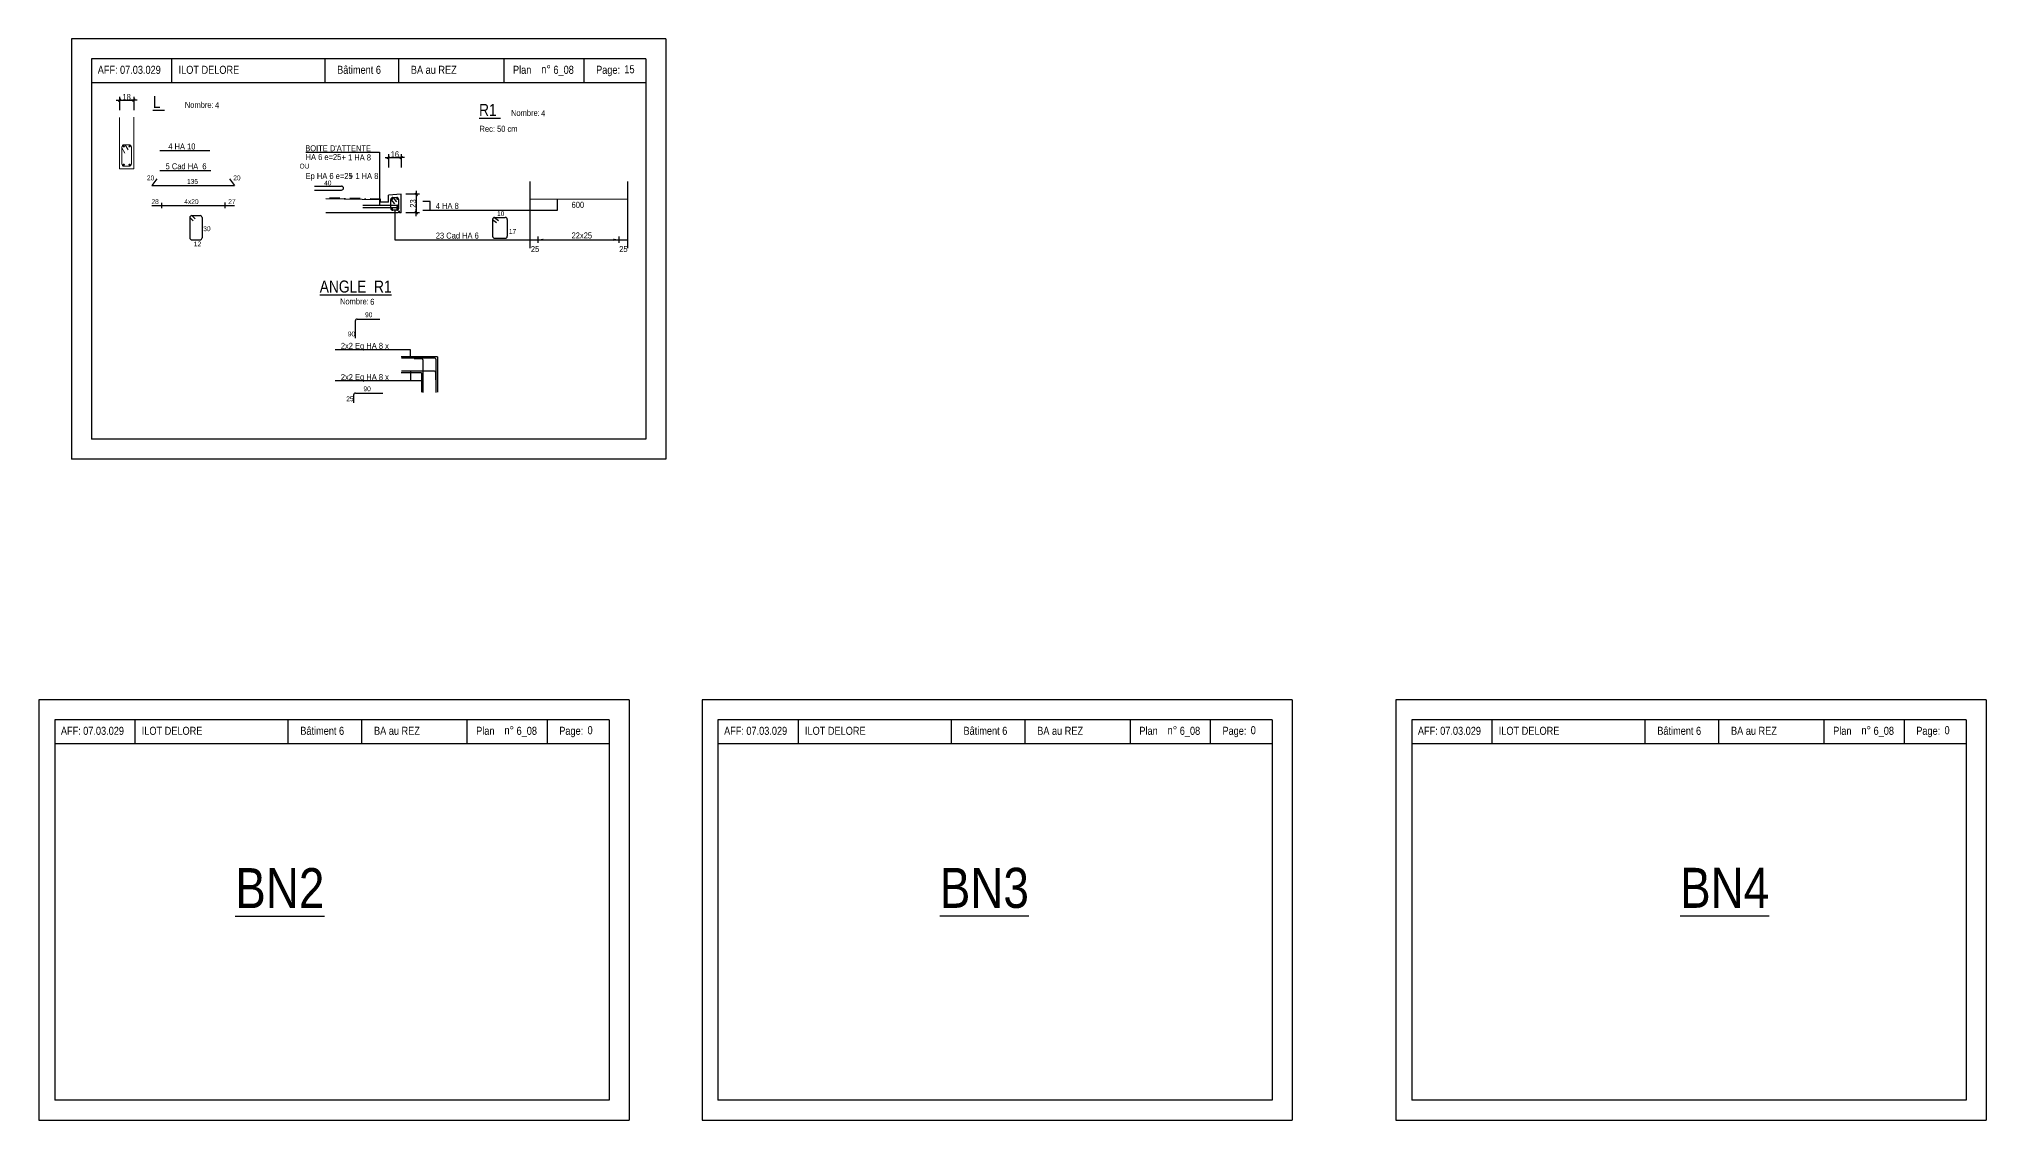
# Model space of a CAD drawing. Header units: metres. Extents: x -9927 to 45032, y -190416 to 12166.
# Drawn here: x 2205 to 7071, y -71603 to -68901 of the extents above; entities that cross this region are included whole.
import ezdxf
from ezdxf.enums import TextEntityAlignment as Align

# ---------------------------------------------------------------- set-up
doc = ezdxf.new("R2010")
doc.units = ezdxf.units.M
doc.header["$PDMODE"] = 65
doc.linetypes.add('AXES', pattern=[50.8, 31.75, -6.35, 6.35, -6.35])
doc.linetypes.add('TIRETPT2', pattern=[12.7, 6.35, -3.175, 0, -3.175])
for name, color, linetype in [('01_cote_gen', 4, 'Continuous'), ('01_fenetres', 171, 'Continuous'), ('01_linteaux', 3, 'Continuous'), ('01_murs_coup', 5, 'Continuous'), ('01_sem', 42, 'Continuous'), ('01_texte', 230, 'Continuous'), ('01_tram_axes', 10, 'AXES'), ('AA_COTES', 2, 'Continuous')]:
    doc.layers.add(name, color=color, linetype=linetype)
doc.styles.add('STYLE2', font='ARIALN.TTF')
doc.dimstyles.new('JB25', dxfattribs={"dimscale": 0.1, "dimtxt": 150, "dimasz": 17, "dimexe": 0.1, "dimexo": 0.1, "dimgap": 0.09, "dimtad": 1, "dimdec": 1, "dimlfac": 0.5, "dimdsep": 46, "dimtxsty": 'STYLE2', "dimblk1": 'BOND_G', "dimblk2": 'BOND_D', "dimsah": 1, "dimcen": 1.5, "dimdle": 0.01, "dimse1": 1, "dimse2": 1, "dimclrd": 4, "dimclre": 2, "dimclrt": 5, "dimadec": 0, "dimazin": 0, "dimtfac": 2.333333, "dimtdec": 1, "dimtix": 1, "dimtmove": 2, "dimatfit": 3, "dimldrblk": 'BOND_G', "dimfxl": 1, "dimtolj": 1, "dimtzin": 0, "dimarcsym": 0})

# ---------------------------------------------------------------- blocks, each defined once
blk = doc.blocks.new('BOND_G')
at = {"layer": 'AA_COTES', "color": 0}
for p, q in [((5, 0), (-5, 0)), ((1.8, 1.8), (-1.8, -1.8)), ((0, -5), (0, 15))]:
    blk.add_line(p, q, dxfattribs=at)
blk = doc.blocks.new('BOND_D')
at = {"layer": 'AA_COTES', "color": 0}
for p, q in [((5, 0), (-5, 0)), ((-1.8, -1.8), (1.8, 1.8)), ((0, 5), (0, -15))]:
    blk.add_line(p, q, dxfattribs=at)
blk = doc.blocks.new('*D693')
at = {"layer": '01_cote_gen', "color": 4, "lineweight": -2, "transparency": 16777216}
blk.add_line((2408.4, -69053.9), (2441, -69053.9), dxfattribs=at)
at = {"layer": 'DEFPOINTS', "color": 0, "lineweight": 0, "transparency": 16777216}
for p in [(2442.7, -69053.9), (2406.7, -69097.4), (2442.7, -69096.9)]:
    blk.add_point(p, dxfattribs=at)
at = {"layer": '01_cote_gen', "color": 4, "lineweight": -2, "transparency": 16777216, "xscale": 1.7, "yscale": 1.7, "zscale": 1.7, "rotation": 180}
blk.add_blockref('BOND_G', (2406.7, -69053.9), dxfattribs=at)
at = {"layer": '01_cote_gen', "color": 4, "lineweight": -2, "transparency": 16777216, "xscale": 1.7, "yscale": 1.7, "zscale": 1.7}
blk.add_blockref('BOND_D', (2442.7, -69053.9), dxfattribs=at)
at = {"layer": '01_cote_gen', "color": 5, "transparency": 16777216, "insert": (2424.7, -69046.3), "char_height": 15, "attachment_point": 5, "style": 'STYLE2'}
blk.add_mtext('\\A1;18', dxfattribs=at)
blk = doc.blocks.new('*D694')
at = {"layer": '01_cote_gen', "color": 4, "linetype": 'Continuous', "lineweight": -2, "transparency": 16777216}
blk.add_line((3080.5, -69197.3), (3109.1, -69197.3), dxfattribs=at)
at = {"layer": 'DEFPOINTS', "color": 0, "linetype": 'Continuous', "lineweight": 0, "transparency": 16777216}
for p in [(3110.8, -69197.3), (3078.8, -69291.4), (3110.8, -69289.4)]:
    blk.add_point(p, dxfattribs=at)
at = {"layer": '01_cote_gen', "color": 4, "linetype": 'Continuous', "lineweight": -2, "transparency": 16777216, "xscale": 1.7, "yscale": 1.7, "zscale": 1.7, "rotation": 180}
blk.add_blockref('BOND_G', (3078.8, -69197.3), dxfattribs=at)
at = {"layer": '01_cote_gen', "color": 4, "linetype": 'Continuous', "lineweight": -2, "transparency": 16777216, "xscale": 1.7, "yscale": 1.7, "zscale": 1.7}
blk.add_blockref('BOND_D', (3110.8, -69197.3), dxfattribs=at)
at = {"layer": '01_cote_gen', "color": 5, "linetype": 'Continuous', "lineweight": 0, "transparency": 16777216, "insert": (3094.8, -69189.7), "char_height": 15, "attachment_point": 5, "style": 'STYLE2'}
blk.add_mtext('\\A1;16', dxfattribs=at)
blk = doc.blocks.new('*D695')
at = {"layer": '01_cote_gen', "color": 4, "linetype": 'Continuous', "lineweight": -2, "transparency": 16777216}
blk.add_line((3148, -69291.1), (3148, -69333.7), dxfattribs=at)
at = {"layer": 'DEFPOINTS', "color": 0, "linetype": 'Continuous', "lineweight": 0, "transparency": 16777216}
for p in [(3110.8, -69289.4), (3110.8, -69335.4), (3148, -69335.4)]:
    blk.add_point(p, dxfattribs=at)
at = {"layer": '01_cote_gen', "color": 4, "linetype": 'Continuous', "lineweight": -2, "transparency": 16777216, "xscale": 1.7, "yscale": 1.7, "zscale": 1.7}
for name, p, rotation in [('BOND_G', (3148, -69289.4), 90), ('BOND_D', (3148, -69335.4), 270)]:
    blk.add_blockref(name, p, dxfattribs=dict(at, rotation=rotation))
at = {"layer": '01_cote_gen', "color": 5, "linetype": 'Continuous', "lineweight": 0, "transparency": 16777216, "insert": (3140.3, -69312.4), "char_height": 15, "attachment_point": 5, "rotation": 90, "style": 'STYLE2'}
blk.add_mtext('\\A1;23', dxfattribs=at)

msp = doc.modelspace()

# ---------------------------------------------------------------- linework, layer by layer
at = {"layer": '01_fenetres', "ltscale": 30}
for p, q in [((2337.12, -68951.09), (2337.12, -69901.09)), ((2337.12, -68951.09), (2337.12, -69901.09)), ((2337.12, -68951.09), (2337.12, -69901.09)), ((3722.12, -68951.09), (2337.12, -68951.09)), ((2537.12, -68951.09), (2537.12, -69011.09)), ((2919.62, -68951.09), (2919.62, -69011.09)), ((3103.88, -68951.09), (3103.88, -69011.09)), ((3367.99, -69011.09), (3367.99, -68951.09)), ((3567.99, -69011.09), (3567.99, -68951.09)), ((3722.12, -68951.09), (3722.12, -69901.09)), ((3722.12, -69011.09), (2337.12, -69011.09)), ((3722.12, -69901.09), (2337.12, -69901.09)), ((2245.09, -70603.08), (2245.09, -71553.08)), ((3630.09, -70603.08), (2245.09, -70603.08)), ((2445.09, -70603.08), (2445.09, -70663.08)), ((2827.59, -70603.08), (2827.59, -70663.08)), ((3011.85, -70603.08), (3011.85, -70663.08)), ((3275.96, -70663.08), (3275.96, -70603.08)), ((3475.96, -70663.08), (3475.96, -70603.08)), ((3630.09, -70603.08), (3630.09, -71553.08)), ((3902.3, -70603.08), (3902.3, -71553.08)), ((5287.3, -70603.08), (3902.3, -70603.08)), ((4102.3, -70603.08), (4102.3, -70663.08)), ((4484.8, -70603.08), (4484.8, -70663.08)), ((4669.06, -70603.08), (4669.06, -70663.08)), ((4933.17, -70663.08), (4933.17, -70603.08)), ((5133.17, -70663.08), (5133.17, -70603.08)), ((5287.3, -70603.08), (5287.3, -71553.08)), ((5635.99, -70603.08), (5635.99, -71553.08)), ((7020.99, -70603.08), (5635.99, -70603.08)), ((5835.99, -70603.08), (5835.99, -70663.08)), ((6218.49, -70603.08), (6218.49, -70663.08)), ((6402.75, -70603.08), (6402.75, -70663.08)), ((6666.86, -70663.08), (6666.86, -70603.08)), ((6866.86, -70663.08), (6866.86, -70603.08)), ((7020.99, -70603.08), (7020.99, -71553.08)), ((3630.09, -70663.08), (2245.09, -70663.08)), ((5287.3, -70663.08), (3902.3, -70663.08)), ((7020.99, -70663.08), (5635.99, -70663.08)), ((3630.09, -71553.08), (2245.09, -71553.08)), ((5287.3, -71553.08), (3902.3, -71553.08)), ((7020.99, -71553.08), (5635.99, -71553.08))]:
    msp.add_line(p, q, dxfattribs=at)
at = {"layer": '01_linteaux', "linetype": 'ByBlock', "lineweight": 18}
for p, q in [((2406.69, -69097.4), (2406.69, -69225.47)), ((2442.69, -69096.88), (2442.69, -69225.47)), ((2412.69, -69171.47), (2412.69, -69213.47)), ((2412.69, -69173.63), (2419.92, -69186.62)), ((2418.69, -69165.47), (2430.69, -69165.47)), ((2421.08, -69165.47), (2428.32, -69178.45)), ((2436.69, -69171.47), (2436.69, -69213.47)), ((2406.69, -69225.47), (2428.69, -69225.47)), ((2418.69, -69219.47), (2430.69, -69219.47)), ((2428.69, -69225.47), (2442.69, -69225.47)), ((2428.69, -69225.47), (2428.69, -69225.47))]:
    msp.add_line(p, q, dxfattribs=at)
at = {"layer": '01_linteaux', "linetype": 'Continuous'}
for p, q in [((2894.05, -69269.01), (2961.63, -69269.01)), ((2894.05, -69279.01), (2961.63, -69279.01)), ((2487.43, -69317.59), (2693.89, -69317.59)), ((2511.44, -69310.88), (2511.44, -69324.29)), ((2670.18, -69310.22), (2670.18, -69324.17)), ((3084.77, -69324.37), (3084.77, -69302.37)), ((3084.77, -69302.37), (3094.07, -69312.83)), ((3089.77, -69297.37), (3099.77, -69297.37)), ((3089.77, -69297.37), (3099.07, -69307.83)), ((3099.77, -69329.37), (3089.77, -69329.37)), ((3104.77, -69324.37), (3104.77, -69302.37)), ((2582.5, -69347.63), (2582.5, -69398.16)), ((2582.5, -69347.63), (2590.9, -69355.96)), ((2587.5, -69342.63), (2608.12, -69342.63)), ((2587.5, -69342.63), (2595.9, -69350.96)), ((2613.12, -69347.63), (2613.12, -69398.16)), ((3338.9, -69352.18), (3338.9, -69394.16)), ((3338.9, -69352.18), (3348.84, -69359.51)), ((3343.9, -69347.18), (3370.79, -69347.18)), ((3343.9, -69347.18), (3353.84, -69354.51)), ((3375.79, -69352.18), (3375.79, -69394.16)), ((2587.5, -69403.16), (2608.12, -69403.16)), ((2613.12, -69396.13), (2613.12, -69398.16)), ((3343.9, -69399.16), (3370.79, -69399.16)), ((2995.91, -69606.14), (2995.91, -69648.67)), ((3000.91, -69601.14), (3057.5, -69601.14)), ((3133.7, -69677.74), (2945.7, -69677.74)), ((3201.42, -69695.53), (3110.7, -69695.53)), ((3195.17, -69699.28), (3111.42, -69699.28)), ((3133.7, -69699.28), (3133.7, -69677.74)), ((3162.67, -69700.47), (3143.46, -69700.47)), ((3165.17, -69702.97), (3165.17, -69785.03)), ((3197.67, -69701.78), (3197.67, -69784.93)), ((3201.42, -69695.53), (3201.42, -69783.54)), ((3165.17, -69755.74), (2945.7, -69755.74)), ((3161.42, -69735.53), (3110.7, -69735.53)), ((3193.97, -69731.78), (3111.42, -69731.78)), ((3133.7, -69731.78), (3133.7, -69755.74)), ((3161.42, -69735.53), (3161.42, -69783.54)), ((3196.47, -69734.28), (3196.47, -69753.48)), ((2991.91, -69791.14), (2991.91, -69810.67)), ((2996.91, -69786.14), (3064.5, -69786.14))]:
    msp.add_line(p, q, dxfattribs=at)
at = {"layer": '01_linteaux', "ltscale": 0.5}
for p, q in [((3015.03, -69316.28), (3100.47, -69316.28)), ((3100.47, -69322.89), (3015.03, -69322.89)), ((3103.47, -69319.28), (3103.47, -69319.89))]:
    msp.add_line(p, q, dxfattribs=at)
at = {"layer": '01_linteaux', "linetype": 'Continuous', "const_width": 2.5, "flags": 128}
for points in [[(3086.63, -69301.04, 1), (3089.13, -69301.04, 1)], [(3086.63, -69325.33, 1), (3089.13, -69325.33, 1)], [(3099.8, -69301.04, 1), (3102.3, -69301.04, 1)], [(3099.8, -69325.33, 1), (3102.3, -69325.33, 1)]]:
    msp.add_lwpolyline(points, format="xyb", close=True, dxfattribs=at)
at = {"layer": '01_linteaux', "ltscale": 0.5, "const_width": 2, "flags": 128}
msp.add_lwpolyline([(3099.18, -69319.01, 1), (3101.18, -69319.01, 1)], format="xyb", close=True, dxfattribs=at)
at = {"layer": '01_linteaux', "linetype": 'ByBlock', "lineweight": 18}
for centre, start, end in [((2418.69, -69171.47), 90, 180), ((2430.69, -69171.47), 0, 90), ((2418.69, -69213.47), 180, 270), ((2430.69, -69213.47), 270, 0)]:
    msp.add_arc(centre, 6, start, end, dxfattribs=at)
at = {"layer": '01_linteaux', "linetype": 'Continuous'}
for centre, radius, start, end in [((2961.63, -69274.01), 5, 0, 90), ((2961.63, -69274.01), 5, 270, 0), ((3089.77, -69302.37), 5, 90, 180), ((3089.77, -69324.37), 5, 180, 270), ((3099.77, -69302.37), 5, 0, 90), ((3099.77, -69324.37), 5, 270, 0), ((2587.5, -69347.63), 5, 90, 180), ((2608.12, -69347.63), 5, 0, 90), ((3343.9, -69352.18), 5, 90, 180), ((3370.79, -69352.18), 5, 0, 90), ((2587.5, -69398.16), 5, 180, 270), ((2608.12, -69398.16), 5, 270, 0), ((3343.9, -69394.16), 5, 180, 270), ((3370.79, -69394.16), 5, 270, 0), ((3000.91, -69606.14), 5, 90, 180), ((3162.67, -69702.97), 2.5, 0, 90), ((3195.17, -69701.78), 2.5, 0, 90), ((3193.97, -69734.28), 2.5, 0, 90), ((2996.91, -69791.14), 5, 90, 180)]:
    msp.add_arc(centre, radius, start, end, dxfattribs=at)
at = {"layer": '01_linteaux', "ltscale": 0.5}
for centre, start, end in [((3100.47, -69319.28), 0, 90), ((3100.47, -69319.89), 270, 0)]:
    msp.add_arc(centre, 3, start, end, dxfattribs=at)
at = {"layer": '01_murs_coup', "ltscale": 3}
for p, q in [((3058.77, -69303.37), (2922.09, -69300.46)), ((3058.77, -69308.9), (3058.77, -69303.37)), ((3078.77, -69308.9), (3058.77, -69308.9)), ((3110.77, -69289.37), (3078.77, -69291.37)), ((3078.77, -69308.9), (3078.77, -69291.37)), ((3106.77, -69335.37), (3106.77, -69331.37)), ((3110.77, -69335.37), (3110.77, -69289.37)), ((3102.77, -69335.37), (2922.09, -69335.37)), ((3110.77, -69335.37), (3106.77, -69335.37))]:
    msp.add_line(p, q, dxfattribs=at)
msp.add_arc((3106.77, -69335.37), 4, 90, 180, dxfattribs=at)
at = {"layer": '01_sem', "color": 2, "lineweight": 0, "ltscale": 7}
msp.add_line((3432.44, -69301.73), (3675.91, -69301.73), dxfattribs=at)
at = {"layer": '01_texte', "ltscale": 30}
for p, q in [((2287.12, -68901.09), (2287.12, -69951.09)), ((3772.12, -68901.09), (2287.12, -68901.09)), ((3772.12, -68901.09), (3772.12, -69951.09)), ((2507.8, -69180.28), (2632.42, -69180.28)), ((2507.8, -69230.26), (2634.64, -69230.26)), ((2499.84, -69250.5), (2487.43, -69267.05)), ((2487.43, -69267.05), (2693.89, -69267.05)), ((2681.47, -69250.5), (2693.89, -69267.05)), ((3432.44, -69257.48), (3432.44, -69424.16)), ((3675.91, -69257.48), (3675.91, -69424.16)), ((3094.77, -69329.37), (3094.77, -69403.02)), ((3183.36, -69307.37), (3164.71, -69307.37)), ((3183.36, -69307.46), (3164.71, -69307.46)), ((3165.03, -69328.83), (3501.44, -69328.83)), ((3183.36, -69328.83), (3183.36, -69307.46)), ((3501.44, -69328.83), (3501.44, -69301.73)), ((3094.77, -69403.02), (3675.91, -69403.02)), ((3452.15, -69394.96), (3452.15, -69410.6)), ((3654.82, -69394.96), (3654.82, -69410.6)), ((3772.12, -69951.09), (2287.12, -69951.09)), ((2205.5, -70553.08), (2205.5, -71603.08)), ((3680.09, -70553.08), (2205.5, -70553.08)), ((3680.09, -70553.08), (3680.09, -71603.08)), ((3862.7, -70553.08), (3862.7, -71603.08)), ((5337.3, -70553.08), (3862.7, -70553.08)), ((5337.3, -70553.08), (5337.3, -71603.08)), ((5596.4, -70553.08), (5596.4, -71603.08)), ((7070.99, -70553.08), (5596.4, -70553.08)), ((7070.99, -70553.08), (7070.99, -71603.08)), ((2205.5, -71603.08), (3680.09, -71603.08)), ((3862.7, -71603.08), (5337.3, -71603.08)), ((5596.4, -71603.08), (7070.99, -71603.08))]:
    msp.add_line(p, q, dxfattribs=at)
at = {"layer": '01_texte'}
for p, q in [((2872.17, -69183.98), (3056.28, -69183.98)), ((3056.28, -69183.98), (3056.28, -69316.28))]:
    msp.add_line(p, q, dxfattribs=at)
at = {"layer": '01_texte', "ltscale": 30, "const_width": 3, "flags": 128}
for points in [[(2418.77, -69169.39, 1), (2415.77, -69169.39, 1)], [(2430.62, -69169.39, -1), (2433.62, -69169.39, -1)], [(2418.77, -69215.54, -1), (2415.77, -69215.54, -1)], [(2430.62, -69215.54, 1), (2433.62, -69215.54, 1)]]:
    msp.add_lwpolyline(points, format="xyb", close=True, dxfattribs=at)
at = {"layer": '01_texte', "ltscale": 30}
for points in [[(3452.15, -69403.02), (3465.97, -69400.27), (3465.97, -69403.02)], [(3452.15, -69403.02), (3465.97, -69405.77), (3465.97, -69403.02)], [(3654.82, -69403.02), (3641, -69400.27), (3641, -69403.02)], [(3654.82, -69403.02), (3641, -69405.77), (3641, -69403.02)]]:
    msp.add_solid(points, dxfattribs=at)
at = {"layer": '01_tram_axes', "color": 2, "linetype": 'TIRETPT2', "ltscale": 4}
for p, q in [((3058.77, -69301.37), (2922.09, -69298.46)), ((3058.77, -69303.37), (3058.77, -69301.37))]:
    msp.add_line(p, q, dxfattribs=at)

# ---------------------------------------------------------------- texts
at = {"layer": '01_texte', "style": 'STYLE2'}
for s, height, p in [('AFF:', 20, (2352.42, -68988.24)), ('07.03.029', 20, (2408.08, -68988.24)), ('ILOT DELORE', 20, (2554.47, -68988.24)), ('Bâtiment 6', 20, (2950.57, -68988.24)), ('BA au REZ', 20, (3134.83, -68988.24)), ('Plan', 20, (3390.03, -68988.24)), ('n%%D', 20, (3460.72, -68986.8)), ('6_08', 20, (3491.06, -68988.24)), ('Page:', 20, (3597.7, -68988.24)), ('15', 20, (3668.39, -68986.8)), ('%%UL ', 30, (2490.22, -69073.36)), ('Nombre:', 15, (2570.03, -69073.36)), ('4', 15, (2645.44, -69074.37)), ('%%UR1 ', 30, (3305.25, -69093.42)), ('Nombre:', 15, (3385.06, -69093.42)), ('4', 15, (3460.47, -69094.43)), ('Rec: 50 cm', 15, (3306.37, -69133.23)), ('4 HA 10', 15, (2528.67, -69177.32)), ("BOITE D'ATTENTE", 15, (2870.95, -69181.79)), ('5 Cad HA  6', 15, (2521.99, -69226.81)), ('OU', 12, (2856.69, -69224.88)), ('HA 6 e=25', 15, (2871.82, -69203.85)), ('Ep HA 6 e=25', 15, (2871.82, -69251.12)), ('+ 1 HA 8', 15, (2961.7, -69204.73)), ('+ 1 HA 8', 15, (2980.02, -69251.13)), ('20', 12, (2475.29, -69254.45)), ('135', 12, (2575.55, -69263.26)), ('20', 12, (2691.03, -69254.45)), ('40', 12, (2918.11, -69267.08)), ('28', 12, (2486.66, -69313.68)), ('4x20', 12, (2568.7, -69313.68)), ('27', 12, (2678.55, -69313.68)), ('4 HA 8', 15, (3197.16, -69325.87)), ('10', 12, (3350.16, -69343.63)), ('600', 15, (3536.53, -69323.18)), ('30', 12, (2616.07, -69381.45)), ('17', 12, (3379.78, -69388.21)), ('12', 12, (2592.48, -69419.42)), ('23 Cad HA 6', 15, (3197.16, -69400.06)), ('25', 15, (3434.67, -69433.67)), ('22x25', 15, (3536.53, -69399.72)), ('25', 15, (3655.44, -69433.67)), ('%%UANGLE  R1', 30, (2907.16, -69534.95)), ('Nombre:', 15, (2957.78, -69564.56)), ('6', 15, (3033.2, -69565.56)), ('90', 12, (3020.46, -69596.46)), ('2x2 Eq HA 8 x', 15, (2959.91, -69675.71)), ('90', 12, (2977.46, -69644.46)), ('2x2 Eq HA 8 x', 15, (2959.91, -69753.71)), ('90', 12, (3016.46, -69781.46)), ('25', 12, (2973.46, -69806.46)), ('AFF:', 20, (2260.39, -70640.23)), ('07.03.029', 20, (2316.05, -70640.23)), ('ILOT DELORE', 20, (2462.43, -70640.23)), ('Bâtiment 6', 20, (2858.53, -70640.23)), ('BA au REZ', 20, (3042.8, -70640.23)), ('Plan', 20, (3298, -70640.23)), ('n%%D', 20, (3368.69, -70638.79)), ('6_08', 20, (3399.03, -70640.23)), ('Page:', 20, (3505.67, -70640.23)), ('0', 20, (3576.36, -70638.79)), ('AFF:', 20, (3917.59, -70640.23)), ('07.03.029', 20, (3973.26, -70640.23)), ('ILOT DELORE', 20, (4119.64, -70640.23)), ('Bâtiment 6', 20, (4515.74, -70640.23)), ('BA au REZ', 20, (4700, -70640.23)), ('Plan', 20, (4955.21, -70640.23)), ('n%%D', 20, (5025.9, -70638.79)), ('6_08', 20, (5056.24, -70640.23)), ('Page:', 20, (5162.88, -70640.23)), ('0', 20, (5233.56, -70638.79)), ('AFF:', 20, (5651.29, -70640.23)), ('07.03.029', 20, (5706.95, -70640.23)), ('ILOT DELORE', 20, (5853.34, -70640.23)), ('Bâtiment 6', 20, (6249.44, -70640.23)), ('BA au REZ', 20, (6433.7, -70640.23)), ('Plan', 20, (6688.91, -70640.23)), ('n%%D', 20, (6759.59, -70638.79)), ('6_08', 20, (6789.93, -70640.23)), ('Page:', 20, (6896.57, -70640.23)), ('0', 20, (6967.26, -70638.79))]:
    msp.add_text(s, height=height, dxfattribs=at).set_placement(p)
for s, p in [('%%UBN2', (2807.35, -71022.68)), ('%%UBN3', (4567.86, -71022.68)), ('%%UBN4', (6417.82, -71022.68))]:
    msp.add_text(s, height=100, dxfattribs=at).set_placement(p, align=Align.MIDDLE)

# ---------------------------------------------------------------- dimensions: what is measured, and where the dimension line sits
at = {"layer": '01_cote_gen'}
dim = msp.add_linear_dim(base=(2442.69, -69053.94), p1=(2406.69, -69097.4), p2=(2442.69, -69096.88), dimstyle='JB25', dxfattribs=at)
dim.commit()
dim.dimension.update_dxf_attribs({"geometry": '*D693', "text_midpoint": (2424.69, -69046.27)})
at = {"layer": '01_cote_gen', "linetype": 'Continuous', "lineweight": 0}
dim = msp.add_linear_dim(base=(3110.77, -69197.33), p1=(3078.77, -69291.37), p2=(3110.77, -69289.37), dimstyle='JB25', dxfattribs=at)
dim.commit()
dim.dimension.update_dxf_attribs({"geometry": '*D694', "text_midpoint": (3094.77, -69189.66)})
dim = msp.add_linear_dim(base=(3148.02, -69335.37), p1=(3110.77, -69289.37), p2=(3110.77, -69335.37), angle=90, dimstyle='JB25', dxfattribs=at)
dim.commit()
dim.dimension.update_dxf_attribs({"geometry": '*D695', "text_midpoint": (3140.35, -69312.37)})

doc.saveas('drawing.dxf')
